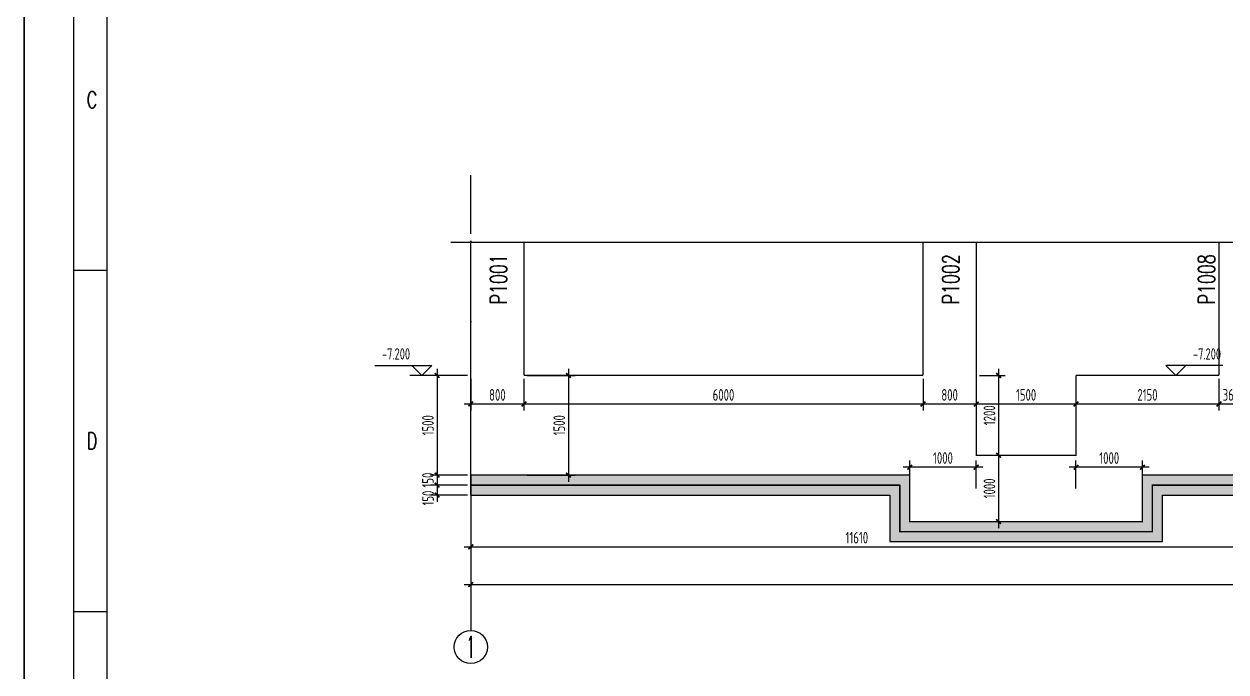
# Model space of a CAD drawing. Extents: x 214073 to 274589, y -287361 to -130190.
# Drawn here: x 215139 to 233211, y -267247 to -257501 of the extents above; entities that cross this region are included whole.
import ezdxf
from ezdxf.enums import TextEntityAlignment as Align

# ---------------------------------------------------------------- set-up
doc = ezdxf.new("R2010")
doc.units = 0
doc.header["$LTSCALE"] = 500
doc.header["$MEASUREMENT"] = 0
doc.linetypes.add('DOTE', pattern=[2.42, 2, -0.2, 0.02, -0.2])
doc.layers.get('0').update_dxf_attribs({"linetype": 'CONTINUOUS'})
doc.layers.get('Defpoints').update_dxf_attribs({"linetype": 'CONTINUOUS'})
for name, color, linetype in [('1_3PR_CIVI_D', 7, 'CONTINUOUS'), ('1_3PR_CIVI_E', 7, 'CONTINUOUS'), ('AXIS', 3, 'CONTINUOUS'), ('AXIS_TEXT', 7, 'CONTINUOUS'), ('PRDWWP_CenterLine', 7, 'CONTINUOUS'), ('垫层', 7, 'CONTINUOUS')]:
    doc.layers.add(name, color=color, linetype=linetype)
doc.layers.add('_TSZ_PLOT_MARK', color=1, linetype='CONTINUOUS', plot=False)
doc.styles.add('_TCH_AXIS', font='complex_.ttf', dxfattribs={"bigfont": 'GBCBIG'})
doc.styles.add('COMPLEX', font='COMPLEX')
doc.styles.add('HZ', font='romans.shx', dxfattribs={"width": 0.7, "bigfont": 'hz.shx'})
doc.styles.add('romand', font='romand.shx', dxfattribs={"width": 0.7, "height": 200, "bigfont": 'OCHINESE.shx'})
doc.styles.add('TSSD_Label', font='Tssdeng.shx', dxfattribs={"width": 0.7, "bigfont": 'hztxt.shx'})
doc.styles.add('TSSD_Rein', font='Tssdeng.shx', dxfattribs={"width": 0.7, "bigfont": 'hztxt.shx'})
doc.dimstyles.new('_TCH_ARCH&&100', dxfattribs={"dimtxt": 175, "dimasz": 50, "dimexe": 100, "dimexo": 50, "dimgap": 50, "dimtad": 1, "dimdec": 0, "dimtxsty": 'TSSD_Rein', "dimblk": 'ARCHTICK', "dimcen": 2.5, "dimdle": 100, "dimclrd": 3, "dimclrt": 7, "dimazin": 2, "dimtfac": 1, "dimtdec": 0, "dimtix": 1, "dimtmove": 2, "dimatfit": 3, "dimarcsym": 0})

# ---------------------------------------------------------------- blocks, each defined once
blk = doc.blocks.new('_AXISO')
blk.add_circle((0, 0), 0.5)
at = {"layer": 'AXIS_TEXT', "style": 'COMPLEX', "width": 1.041667}
blk.add_attdef('A', text='', height=0.56, dxfattribs=at).set_placement((-0.25, -0.28), (0.25, -0.28), align=Align.FIT)
blk = doc.blocks.new('_ArchTick')
at = {"color": 0, "const_width": 0.5}
blk.add_lwpolyline([(-0.71, -0.71), (0.71, 0.71)], dxfattribs=at)
blk = doc.blocks.new('*D2664')
at = {"layer": '1_3PR_CIVI_E', "color": 0, "linetype": 'ByBlock', "lineweight": -2, "transparency": 16777216}
for p, q in [((221856, -264336), (221856, -266033)), ((250856, -264336), (250856, -266033))]:
    blk.add_line(p, q, dxfattribs=at)
at = {"layer": '1_3PR_CIVI_E', "color": 3, "linetype": 'ByBlock', "lineweight": -2, "transparency": 16777216}
blk.add_line((221756, -265933), (250956, -265933), dxfattribs=at)
at = {"layer": 'Defpoints', "color": 0, "linetype": 'ByBlock', "transparency": 16777216}
for p in [(221856, -264286), (250856, -264286), (250856, -265933)]:
    blk.add_point(p, dxfattribs=at)
at = {"layer": '1_3PR_CIVI_E', "color": 3, "linetype": 'ByBlock', "lineweight": -2, "transparency": 16777216, "xscale": 50, "yscale": 50, "zscale": 50, "rotation": 180}
blk.add_blockref('_ArchTick', (221856, -265933), dxfattribs=at)
at = {"layer": '1_3PR_CIVI_E', "color": 3, "linetype": 'ByBlock', "lineweight": -2, "transparency": 16777216, "xscale": 50, "yscale": 50, "zscale": 50}
blk.add_blockref('_ArchTick', (250856, -265933), dxfattribs=at)
at = {"layer": '1_3PR_CIVI_E', "color": 7, "linetype": 'ByBlock', "transparency": 16777216, "insert": (236356, -265796), "char_height": 175, "attachment_point": 5, "style": 'TSSD_Rein'}
blk.add_mtext('\\A1;29000', dxfattribs=at)
blk = doc.blocks.new('*D2665')
at = {"layer": '1_3PR_CIVI_E', "color": 0, "linetype": 'ByBlock', "lineweight": -2, "transparency": 16777216}
for p, q in [((221856, -264336), (221856, -265464)), ((233466, -264336), (233466, -265464))]:
    blk.add_line(p, q, dxfattribs=at)
at = {"layer": '1_3PR_CIVI_E', "color": 3, "linetype": 'ByBlock', "lineweight": -2, "transparency": 16777216}
blk.add_line((221756, -265364), (233566, -265364), dxfattribs=at)
at = {"layer": 'Defpoints', "color": 0, "linetype": 'ByBlock', "transparency": 16777216}
for p in [(221856, -264286), (233466, -264286), (233466, -265364)]:
    blk.add_point(p, dxfattribs=at)
at = {"layer": '1_3PR_CIVI_E', "color": 3, "linetype": 'ByBlock', "lineweight": -2, "transparency": 16777216, "xscale": 50, "yscale": 50, "zscale": 50, "rotation": 180}
blk.add_blockref('_ArchTick', (221856, -265364), dxfattribs=at)
at = {"layer": '1_3PR_CIVI_E', "color": 3, "linetype": 'ByBlock', "lineweight": -2, "transparency": 16777216, "xscale": 50, "yscale": 50, "zscale": 50}
blk.add_blockref('_ArchTick', (233466, -265364), dxfattribs=at)
at = {"layer": '1_3PR_CIVI_E', "color": 7, "linetype": 'ByBlock', "transparency": 16777216, "insert": (227661, -265227), "char_height": 175, "attachment_point": 5, "style": 'TSSD_Rein'}
blk.add_mtext('\\A1;11610', dxfattribs=at)
blk = doc.blocks.new('*D2668')
at = {"layer": '1_3PR_CIVI_E', "color": 0, "linetype": 'ByBlock', "lineweight": -2, "transparency": 16777216}
for p, q in [((222656, -262836), (222656, -263316)), ((228656, -262836), (228656, -263316))]:
    blk.add_line(p, q, dxfattribs=at)
at = {"layer": '1_3PR_CIVI_E', "color": 3, "linetype": 'ByBlock', "lineweight": -2, "transparency": 16777216}
blk.add_line((222556, -263216), (228756, -263216), dxfattribs=at)
at = {"layer": 'Defpoints', "color": 0, "linetype": 'ByBlock', "transparency": 16777216}
for p in [(222656, -262786), (228656, -262786), (228656, -263216)]:
    blk.add_point(p, dxfattribs=at)
at = {"layer": '1_3PR_CIVI_E', "color": 3, "linetype": 'ByBlock', "lineweight": -2, "transparency": 16777216, "xscale": 50, "yscale": 50, "zscale": 50, "rotation": 180}
blk.add_blockref('_ArchTick', (222656, -263216), dxfattribs=at)
at = {"layer": '1_3PR_CIVI_E', "color": 3, "linetype": 'ByBlock', "lineweight": -2, "transparency": 16777216, "xscale": 50, "yscale": 50, "zscale": 50}
blk.add_blockref('_ArchTick', (228656, -263216), dxfattribs=at)
at = {"layer": '1_3PR_CIVI_E', "color": 7, "linetype": 'ByBlock', "transparency": 16777216, "insert": (225656, -263079), "char_height": 175, "attachment_point": 5, "style": 'TSSD_Rein'}
blk.add_mtext('\\A1;6000', dxfattribs=at)
blk = doc.blocks.new('*D2669')
at = {"layer": '1_3PR_CIVI_E', "color": 0, "linetype": 'ByBlock', "lineweight": -2, "transparency": 16777216}
for p, q in [((228656, -262836), (228656, -263316)), ((229456, -262836), (229456, -263316))]:
    blk.add_line(p, q, dxfattribs=at)
at = {"layer": '1_3PR_CIVI_E', "color": 3, "linetype": 'ByBlock', "lineweight": -2, "transparency": 16777216}
blk.add_line((228556, -263216), (229556, -263216), dxfattribs=at)
at = {"layer": 'Defpoints', "color": 0, "linetype": 'ByBlock', "transparency": 16777216}
for p in [(228656, -262786), (229456, -262786), (229456, -263216)]:
    blk.add_point(p, dxfattribs=at)
at = {"layer": '1_3PR_CIVI_E', "color": 3, "linetype": 'ByBlock', "lineweight": -2, "transparency": 16777216, "xscale": 50, "yscale": 50, "zscale": 50, "rotation": 180}
blk.add_blockref('_ArchTick', (228656, -263216), dxfattribs=at)
at = {"layer": '1_3PR_CIVI_E', "color": 3, "linetype": 'ByBlock', "lineweight": -2, "transparency": 16777216, "xscale": 50, "yscale": 50, "zscale": 50}
blk.add_blockref('_ArchTick', (229456, -263216), dxfattribs=at)
at = {"layer": '1_3PR_CIVI_E', "color": 7, "linetype": 'ByBlock', "transparency": 16777216, "insert": (229056, -263079), "char_height": 175, "attachment_point": 5, "style": 'TSSD_Rein'}
blk.add_mtext('\\A1;800', dxfattribs=at)
blk = doc.blocks.new('*D2670')
at = {"layer": '1_3PR_CIVI_E', "color": 0, "linetype": 'ByBlock', "lineweight": -2, "transparency": 16777216}
for p, q in [((229456, -262836), (229456, -263316)), ((230956, -262836), (230956, -263316))]:
    blk.add_line(p, q, dxfattribs=at)
at = {"layer": '1_3PR_CIVI_E', "color": 3, "linetype": 'ByBlock', "lineweight": -2, "transparency": 16777216}
blk.add_line((229356, -263216), (231056, -263216), dxfattribs=at)
at = {"layer": 'Defpoints', "color": 0, "linetype": 'ByBlock', "transparency": 16777216}
for p in [(229456, -262786), (230956, -262786), (230956, -263216)]:
    blk.add_point(p, dxfattribs=at)
at = {"layer": '1_3PR_CIVI_E', "color": 3, "linetype": 'ByBlock', "lineweight": -2, "transparency": 16777216, "xscale": 50, "yscale": 50, "zscale": 50, "rotation": 180}
blk.add_blockref('_ArchTick', (229456, -263216), dxfattribs=at)
at = {"layer": '1_3PR_CIVI_E', "color": 3, "linetype": 'ByBlock', "lineweight": -2, "transparency": 16777216, "xscale": 50, "yscale": 50, "zscale": 50}
blk.add_blockref('_ArchTick', (230956, -263216), dxfattribs=at)
at = {"layer": '1_3PR_CIVI_E', "color": 7, "linetype": 'ByBlock', "transparency": 16777216, "insert": (230206, -263079), "char_height": 175, "attachment_point": 5, "style": 'TSSD_Rein'}
blk.add_mtext('\\A1;1500', dxfattribs=at)
blk = doc.blocks.new('*D2678')
at = {"layer": '1_3PR_CIVI_E', "color": 3, "linetype": 'ByBlock', "lineweight": -2, "transparency": 16777216}
blk.add_line((223324, -262686), (223324, -264386), dxfattribs=at)
at = {"layer": '1_3PR_CIVI_E', "color": 0, "linetype": 'ByBlock', "lineweight": -2, "transparency": 16777216}
for p, q in [((222706, -262786), (223424, -262786)), ((222706, -264286), (223424, -264286))]:
    blk.add_line(p, q, dxfattribs=at)
at = {"layer": 'Defpoints', "color": 0, "linetype": 'ByBlock', "transparency": 16777216}
for p in [(222656, -262786), (222656, -264286), (223324, -264286)]:
    blk.add_point(p, dxfattribs=at)
at = {"layer": '1_3PR_CIVI_E', "color": 3, "linetype": 'ByBlock', "lineweight": -2, "transparency": 16777216, "xscale": 50, "yscale": 50, "zscale": 50}
for p, rotation in [((223324, -262786), 90), ((223324, -264286), 270)]:
    blk.add_blockref('_ArchTick', p, dxfattribs=dict(at, rotation=rotation))
at = {"layer": '1_3PR_CIVI_E', "color": 7, "linetype": 'ByBlock', "transparency": 16777216, "insert": (223186, -263536), "char_height": 175, "attachment_point": 5, "rotation": 90, "style": 'TSSD_Rein'}
blk.add_mtext('\\A1;1500', dxfattribs=at)
blk = doc.blocks.new('*D2680')
at = {"layer": '1_3PR_CIVI_E', "color": 0, "linetype": 'ByBlock', "lineweight": -2, "transparency": 16777216}
for p, q in [((230956, -262836), (230956, -263316)), ((233106, -262836), (233106, -263316))]:
    blk.add_line(p, q, dxfattribs=at)
at = {"layer": '1_3PR_CIVI_E', "color": 3, "linetype": 'ByBlock', "lineweight": -2, "transparency": 16777216}
blk.add_line((230856, -263216), (233206, -263216), dxfattribs=at)
at = {"layer": 'Defpoints', "color": 0, "linetype": 'ByBlock', "transparency": 16777216}
for p in [(230956, -262786), (233106, -262786), (233106, -263216)]:
    blk.add_point(p, dxfattribs=at)
at = {"layer": '1_3PR_CIVI_E', "color": 3, "linetype": 'ByBlock', "lineweight": -2, "transparency": 16777216, "xscale": 50, "yscale": 50, "zscale": 50, "rotation": 180}
blk.add_blockref('_ArchTick', (230956, -263216), dxfattribs=at)
at = {"layer": '1_3PR_CIVI_E', "color": 3, "linetype": 'ByBlock', "lineweight": -2, "transparency": 16777216, "xscale": 50, "yscale": 50, "zscale": 50}
blk.add_blockref('_ArchTick', (233106, -263216), dxfattribs=at)
at = {"layer": '1_3PR_CIVI_E', "color": 7, "linetype": 'ByBlock', "transparency": 16777216, "insert": (232031, -263079), "char_height": 175, "attachment_point": 5, "style": 'TSSD_Rein'}
blk.add_mtext('\\A1;2150', dxfattribs=at)
blk = doc.blocks.new('*D2683')
at = {"layer": '1_3PR_CIVI_E', "color": 0, "linetype": 'ByBlock', "lineweight": -2, "transparency": 16777216}
for p, q in [((221856, -262836), (221856, -263316)), ((222656, -262836), (222656, -263316))]:
    blk.add_line(p, q, dxfattribs=at)
at = {"layer": '1_3PR_CIVI_E', "color": 3, "linetype": 'ByBlock', "lineweight": -2, "transparency": 16777216}
blk.add_line((221756, -263216), (222756, -263216), dxfattribs=at)
at = {"layer": 'Defpoints', "color": 0, "linetype": 'ByBlock', "transparency": 16777216}
for p in [(221856, -262786), (222656, -262786), (222656, -263216)]:
    blk.add_point(p, dxfattribs=at)
at = {"layer": '1_3PR_CIVI_E', "color": 3, "linetype": 'ByBlock', "lineweight": -2, "transparency": 16777216, "xscale": 50, "yscale": 50, "zscale": 50, "rotation": 180}
blk.add_blockref('_ArchTick', (221856, -263216), dxfattribs=at)
at = {"layer": '1_3PR_CIVI_E', "color": 3, "linetype": 'ByBlock', "lineweight": -2, "transparency": 16777216, "xscale": 50, "yscale": 50, "zscale": 50}
blk.add_blockref('_ArchTick', (222656, -263216), dxfattribs=at)
at = {"layer": '1_3PR_CIVI_E', "color": 7, "linetype": 'ByBlock', "transparency": 16777216, "insert": (222256, -263079), "char_height": 175, "attachment_point": 5, "style": 'TSSD_Rein'}
blk.add_mtext('\\A1;800', dxfattribs=at)
blk = doc.blocks.new('*D2693')
at = {"layer": '1_3PR_CIVI_E', "color": 3, "linetype": 'ByBlock', "lineweight": -2, "transparency": 16777216}
blk.add_line((221350, -262686), (221350, -264386), dxfattribs=at)
at = {"layer": '1_3PR_CIVI_E', "color": 0, "linetype": 'ByBlock', "lineweight": -2, "transparency": 16777216}
for p, q in [((221806, -262786), (221250, -262786)), ((221806, -264286), (221250, -264286))]:
    blk.add_line(p, q, dxfattribs=at)
at = {"layer": 'Defpoints', "color": 0, "linetype": 'ByBlock', "transparency": 16777216}
for p in [(221856, -262786), (221350, -264286), (221856, -264286)]:
    blk.add_point(p, dxfattribs=at)
at = {"layer": '1_3PR_CIVI_E', "color": 3, "linetype": 'ByBlock', "lineweight": -2, "transparency": 16777216, "xscale": 50, "yscale": 50, "zscale": 50}
for p, rotation in [((221350, -262786), 90), ((221350, -264286), 270)]:
    blk.add_blockref('_ArchTick', p, dxfattribs=dict(at, rotation=rotation))
at = {"layer": '1_3PR_CIVI_E', "color": 7, "linetype": 'ByBlock', "transparency": 16777216, "insert": (221212, -263536), "char_height": 175, "attachment_point": 5, "rotation": 90, "style": 'TSSD_Rein'}
blk.add_mtext('\\A1;1500', dxfattribs=at)
blk = doc.blocks.new('*D2694')
at = {"layer": '1_3PR_CIVI_E', "color": 0, "linetype": 'ByBlock', "lineweight": -2, "transparency": 16777216}
for p, q in [((221806, -264286), (221250, -264286)), ((221806, -264436), (221250, -264436))]:
    blk.add_line(p, q, dxfattribs=at)
at = {"layer": '1_3PR_CIVI_E', "color": 3, "linetype": 'ByBlock', "lineweight": -2, "transparency": 16777216}
for p, q in [((221350, -264286), (221350, -264236)), ((221350, -264286), (221350, -264436)), ((221350, -264436), (221350, -264486))]:
    blk.add_line(p, q, dxfattribs=at)
at = {"layer": 'Defpoints', "color": 0, "linetype": 'ByBlock', "transparency": 16777216}
for p in [(221856, -264286), (221350, -264436), (221856, -264436)]:
    blk.add_point(p, dxfattribs=at)
at = {"layer": '1_3PR_CIVI_E', "color": 3, "linetype": 'ByBlock', "lineweight": -2, "transparency": 16777216, "xscale": 50, "yscale": 50, "zscale": 50}
for p, rotation in [((221350, -264286), 270), ((221350, -264436), 90)]:
    blk.add_blockref('_ArchTick', p, dxfattribs=dict(at, rotation=rotation))
at = {"layer": '1_3PR_CIVI_E', "color": 7, "linetype": 'ByBlock', "transparency": 16777216, "insert": (221212, -264361), "char_height": 175, "attachment_point": 5, "rotation": 90, "style": 'TSSD_Rein'}
blk.add_mtext('\\A1;150', dxfattribs=at)
blk = doc.blocks.new('*D2695')
at = {"layer": '1_3PR_CIVI_E', "color": 3, "linetype": 'ByBlock', "lineweight": -2, "transparency": 16777216}
blk.add_line((221350, -264336), (221350, -264686), dxfattribs=at)
at = {"layer": '1_3PR_CIVI_E', "color": 0, "linetype": 'ByBlock', "lineweight": -2, "transparency": 16777216}
for p, q in [((221806, -264436), (221250, -264436)), ((221806, -264586), (221250, -264586))]:
    blk.add_line(p, q, dxfattribs=at)
at = {"layer": 'Defpoints', "color": 0, "linetype": 'ByBlock', "transparency": 16777216}
for p in [(221856, -264436), (221350, -264586), (221856, -264586)]:
    blk.add_point(p, dxfattribs=at)
at = {"layer": '1_3PR_CIVI_E', "color": 3, "linetype": 'ByBlock', "lineweight": -2, "transparency": 16777216, "xscale": 50, "yscale": 50, "zscale": 50}
for p, rotation in [((221350, -264436), 90), ((221350, -264586), 270)]:
    blk.add_blockref('_ArchTick', p, dxfattribs=dict(at, rotation=rotation))
at = {"layer": '1_3PR_CIVI_E', "color": 7, "linetype": 'ByBlock', "transparency": 16777216, "insert": (221214, -264631), "char_height": 175, "attachment_point": 5, "rotation": 90, "style": 'TSSD_Rein'}
blk.add_mtext('\\A1;150', dxfattribs=at)
blk = doc.blocks.new('*D2698')
at = {"layer": '1_3PR_CIVI_E', "color": 0, "linetype": 'ByBlock', "lineweight": -2, "transparency": 16777216}
for p, q in [((233106, -262836), (233106, -263316)), ((233466, -262836), (233466, -263316))]:
    blk.add_line(p, q, dxfattribs=at)
at = {"layer": '1_3PR_CIVI_E', "color": 3, "linetype": 'ByBlock', "lineweight": -2, "transparency": 16777216}
blk.add_line((233006, -263216), (233566, -263216), dxfattribs=at)
at = {"layer": 'Defpoints', "color": 0, "linetype": 'ByBlock', "transparency": 16777216}
for p in [(233106, -262786), (233466, -262786), (233466, -263216)]:
    blk.add_point(p, dxfattribs=at)
at = {"layer": '1_3PR_CIVI_E', "color": 3, "linetype": 'ByBlock', "lineweight": -2, "transparency": 16777216, "xscale": 50, "yscale": 50, "zscale": 50, "rotation": 180}
blk.add_blockref('_ArchTick', (233106, -263216), dxfattribs=at)
at = {"layer": '1_3PR_CIVI_E', "color": 3, "linetype": 'ByBlock', "lineweight": -2, "transparency": 16777216, "xscale": 50, "yscale": 50, "zscale": 50}
blk.add_blockref('_ArchTick', (233466, -263216), dxfattribs=at)
at = {"layer": '1_3PR_CIVI_E', "color": 7, "linetype": 'ByBlock', "transparency": 16777216, "insert": (233286, -263079), "char_height": 175, "attachment_point": 5, "style": 'TSSD_Rein'}
blk.add_mtext('\\A1;360', dxfattribs=at)
blk = doc.blocks.new('*D2707')
at = {"layer": '1_3PR_CIVI_E', "color": 0, "linetype": 'ByBlock', "lineweight": -2, "transparency": 16777216}
for p, q in [((229506, -263986), (229892, -263986)), ((229506, -264986), (229892, -264986))]:
    blk.add_line(p, q, dxfattribs=at)
at = {"layer": '1_3PR_CIVI_E', "color": 3, "linetype": 'ByBlock', "lineweight": -2, "transparency": 16777216}
blk.add_line((229792, -263886), (229792, -265086), dxfattribs=at)
at = {"layer": 'Defpoints', "color": 0, "linetype": 'ByBlock', "transparency": 16777216}
for p in [(229456, -263986), (229456, -264986), (229792, -264986)]:
    blk.add_point(p, dxfattribs=at)
at = {"layer": '1_3PR_CIVI_E', "color": 3, "linetype": 'ByBlock', "lineweight": -2, "transparency": 16777216, "xscale": 50, "yscale": 50, "zscale": 50}
for p, rotation in [((229792, -263986), 90), ((229792, -264986), 270)]:
    blk.add_blockref('_ArchTick', p, dxfattribs=dict(at, rotation=rotation))
at = {"layer": '1_3PR_CIVI_E', "color": 7, "linetype": 'ByBlock', "transparency": 16777216, "insert": (229655, -264486), "char_height": 175, "attachment_point": 5, "rotation": 90, "style": 'TSSD_Rein'}
blk.add_mtext('\\A1;1000', dxfattribs=at)
blk = doc.blocks.new('*D2708')
at = {"layer": '1_3PR_CIVI_E', "color": 3, "linetype": 'ByBlock', "lineweight": -2, "transparency": 16777216}
blk.add_line((229792, -262686), (229792, -264086), dxfattribs=at)
at = {"layer": '1_3PR_CIVI_E', "color": 0, "linetype": 'ByBlock', "lineweight": -2, "transparency": 16777216}
for p, q in [((229506, -262786), (229892, -262786)), ((229506, -263986), (229892, -263986))]:
    blk.add_line(p, q, dxfattribs=at)
at = {"layer": 'Defpoints', "color": 0, "linetype": 'ByBlock', "transparency": 16777216}
for p in [(229456, -262786), (229456, -263986), (229792, -263986)]:
    blk.add_point(p, dxfattribs=at)
at = {"layer": '1_3PR_CIVI_E', "color": 3, "linetype": 'ByBlock', "lineweight": -2, "transparency": 16777216, "xscale": 50, "yscale": 50, "zscale": 50}
for p, rotation in [((229792, -262786), 90), ((229792, -263986), 270)]:
    blk.add_blockref('_ArchTick', p, dxfattribs=dict(at, rotation=rotation))
at = {"layer": '1_3PR_CIVI_E', "color": 7, "linetype": 'ByBlock', "transparency": 16777216, "insert": (229655, -263386), "char_height": 175, "attachment_point": 5, "rotation": 90, "style": 'TSSD_Rein'}
blk.add_mtext('\\A1;1200', dxfattribs=at)
blk = doc.blocks.new('*D2718')
at = {"layer": '1_3PR_CIVI_E', "color": 3, "linetype": 'ByBlock', "lineweight": -2, "transparency": 16777216}
blk.add_line((232056, -264167), (230856, -264167), dxfattribs=at)
at = {"layer": '1_3PR_CIVI_E', "color": 0, "linetype": 'ByBlock', "lineweight": -2, "transparency": 16777216}
for p, q in [((230956, -264486), (230956, -264067)), ((231956, -264486), (231956, -264067))]:
    blk.add_line(p, q, dxfattribs=at)
at = {"layer": 'Defpoints', "color": 0, "linetype": 'ByBlock', "transparency": 16777216}
for p in [(230956, -264167), (230956, -264536), (231956, -264536)]:
    blk.add_point(p, dxfattribs=at)
at = {"layer": '1_3PR_CIVI_E', "color": 3, "linetype": 'ByBlock', "lineweight": -2, "transparency": 16777216, "xscale": 50, "yscale": 50, "zscale": 50, "rotation": 180}
blk.add_blockref('_ArchTick', (230956, -264167), dxfattribs=at)
at = {"layer": '1_3PR_CIVI_E', "color": 3, "linetype": 'ByBlock', "lineweight": -2, "transparency": 16777216, "xscale": 50, "yscale": 50, "zscale": 50}
blk.add_blockref('_ArchTick', (231956, -264167), dxfattribs=at)
at = {"layer": '1_3PR_CIVI_E', "color": 7, "linetype": 'ByBlock', "transparency": 16777216, "insert": (231456, -264029), "char_height": 175, "attachment_point": 5, "style": 'TSSD_Rein'}
blk.add_mtext('\\A1;1000', dxfattribs=at)
blk = doc.blocks.new('*D2719')
at = {"layer": '1_3PR_CIVI_E', "color": 3, "linetype": 'ByBlock', "lineweight": -2, "transparency": 16777216}
blk.add_line((229556, -264167), (228356, -264167), dxfattribs=at)
at = {"layer": '1_3PR_CIVI_E', "color": 0, "linetype": 'ByBlock', "lineweight": -2, "transparency": 16777216}
for p, q in [((228456, -264486), (228456, -264067)), ((229456, -264486), (229456, -264067))]:
    blk.add_line(p, q, dxfattribs=at)
at = {"layer": 'Defpoints', "color": 0, "linetype": 'ByBlock', "transparency": 16777216}
for p in [(228456, -264167), (228456, -264536), (229456, -264536)]:
    blk.add_point(p, dxfattribs=at)
at = {"layer": '1_3PR_CIVI_E', "color": 3, "linetype": 'ByBlock', "lineweight": -2, "transparency": 16777216, "xscale": 50, "yscale": 50, "zscale": 50, "rotation": 180}
blk.add_blockref('_ArchTick', (228456, -264167), dxfattribs=at)
at = {"layer": '1_3PR_CIVI_E', "color": 3, "linetype": 'ByBlock', "lineweight": -2, "transparency": 16777216, "xscale": 50, "yscale": 50, "zscale": 50}
blk.add_blockref('_ArchTick', (229456, -264167), dxfattribs=at)
at = {"layer": '1_3PR_CIVI_E', "color": 7, "linetype": 'ByBlock', "transparency": 16777216, "insert": (228956, -264029), "char_height": 175, "attachment_point": 5, "style": 'TSSD_Rein'}
blk.add_mtext('\\A1;1000', dxfattribs=at)

msp = doc.modelspace()

# ---------------------------------------------------------------- hatches: boundary and pattern name
at = {"layer": '垫层'}
h = msp.add_hatch(dxfattribs=at)
h.set_pattern_fill('AR-CONC', color=256, scale=50, style=0)
h.set_pattern_definition([(50, (133916.93, -1413.23), (358.6301, -31.37607), [37.5, -412.5]), (355, (133916.93, -1413.23), (-69.37567, 376.09607), [30, -330]), (100.4514, (133946.82, -1415.85), (289.2547, 344.71977), [31.8701, -350.57106]), (46.1842, (133916.93, -1313.23), (533.6205, -82.7595), [56.25, -618.75]), (96.6356, (133961.4, -1320.13), (467.33135, 487.0589), [47.8051, -525.8565]), (351.1842, (133916.93, -1313.23), (467.331, 487.0593), [45, -495]), (21, (133966.93, -1338.23), (298.45353, -201.30945), [37.5, -412.5]), (326, (133966.93, -1338.23), (121.65767, 362.575), [30, -330]), (71.4514, (133991.8, -1355), (420.1113, 161.26525), [31.8701, -350.57106]), (37.5, (133916.93, -1413.23), (6.07993, 166.446927), [0, -326, 0, -335, 0, -331.25]), (7.5, (133916.93, -1413.23), (131.53477, 197.20586), [0, -191, 0, -318.5, 0, -126.25]), (327.5, (133805.43, -1413.23), (266.91122, -11.277436), [0, -125, 0, -390, 0, -517.5]), (317.5, (133755.43, -1413.23), (291.59308, 50.0525), [0, -162.5, 0, -259, 0, -367.5])])
h.paths.add_polyline_path([(228456.2, -264286.2), (221856.2, -264286.2), (221856.2, -264436.2), (228306.2, -264436.2), (228306.2, -265136.2), (232106.2, -265136.2), (232106.2, -264436.2), (240606.2, -264436.2), (240606.2, -265136.2), (244406.2, -265136.2), (244406.2, -264436.2), (250856.2, -264436.2), (250856.2, -264286.2), (244256.2, -264286.2), (244256.2, -264986.2), (240756.2, -264986.2), (240756.2, -264286.2), (231956.2, -264286.2), (231956.2, -264986.2), (228456.2, -264986.2)])
h.paths.add_polyline_path([(228306.2, -264436.2), (221856.2, -264436.2), (221856.2, -264586.2), (228156.2, -264586.2), (228156.2, -265286.2), (232256.2, -265286.2), (232256.2, -264586.2), (240456.2, -264586.2), (240456.2, -265286.2), (244556.2, -265286.2), (244556.2, -264586.2), (250856.2, -264586.2), (250856.2, -264436.2), (244406.2, -264436.2), (244406.2, -265136.2), (240606.2, -265136.2), (240606.2, -264436.2), (232106.2, -264436.2), (232106.2, -265136.2), (228306.2, -265136.2)])

# ---------------------------------------------------------------- linework, layer by layer
at = {"color": 4, "flags": 128}
msp.add_lwpolyline([(215139.2, -287361.2), (215139.2, -245311.2)], dxfattribs=at)
at = {"color": 4}
msp.add_lwpolyline([(215889.2, -276429.9), (215889.2, -245311.2)], dxfattribs=at)
msp.add_lwpolyline([(216389.2, -245811.2), (274085.2, -245811.2), (274085.2, -286861.2), (216389.2, -286861.2)], close=True)
at = {"flags": 128}
for points in [[(215889.2, -261205), (216389.2, -261205)], [(215889.2, -266336.2), (216389.2, -266336.2)]]:
    msp.add_lwpolyline(points, dxfattribs=at)
at = {"layer": '1_3PR_CIVI_D', "color": 1, "const_width": 20}
for points in [[(221856.2, -264286.2), (221856.2, -260786.2)], [(222656.2, -262786.2), (222656.2, -260786.2)], [(228656.2, -260786.2), (228656.2, -262786.2)], [(229456.2, -262786.2), (229456.2, -260786.2)], [(233106.2, -260786.2), (233106.2, -262786.2)], [(222656.2, -262786.2), (228656.2, -262786.2)], [(230956.2, -262786.2), (230956.2, -263986.2), (229456.2, -263986.2), (229456.2, -262786.2)], [(230956.2, -262786.2), (233106.2, -262786.2)], [(221856.2, -264286.2), (228456.2, -264286.2)], [(228456.2, -264286.2), (228456.2, -264986.2), (231956.2, -264986.2), (231956.2, -264286.2)], [(231956.2, -264286.2), (240756.2, -264286.2)]]:
    msp.add_lwpolyline(points, dxfattribs=at)
at = {"layer": '1_3PR_CIVI_E', "color": 6, "linetype": 'DOTE'}
msp.add_line((221856.2, -264286.2), (221856.2, -259774.9), dxfattribs=at)
at = {"layer": '1_3PR_CIVI_E', "color": 0, "linetype": 'ByBlock'}
for p, q in [((220415, -262636.2), (221270, -262636.2)), ((221120, -262786.2), (220970, -262636.2)), ((221120, -262786.2), (221270, -262636.2)), ((232458, -262786.2), (232308, -262636.2)), ((233163, -262636.2), (232308, -262636.2)), ((232458, -262786.2), (232608, -262636.2)), ((221302.2, -262786.2), (220937.8, -262786.2))]:
    msp.add_line(p, q, dxfattribs=at)
at = {"layer": '1_3PR_CIVI_E', "color": 0}
msp.add_lwpolyline([(251156.2, -260786.2), (236486.2, -260786.2), (236416.2, -261006.2), (236296.2, -260566.2), (236226.2, -260786.2), (221556.2, -260786.2)], dxfattribs=at)
at = {"layer": '_TSZ_PLOT_MARK'}
msp.add_lwpolyline([(215139.2, -287361.2), (274589.2, -287361.2), (274589.2, -245311.2), (215139.2, -245311.2)], close=True, dxfattribs=at)
msp.add_lwpolyline([(215139.2, -287361.2), (274589.2, -287361.2), (274589.2, -245311.2), (215139.2, -245311.2)], close=True, dxfattribs=at)
msp.add_lwpolyline([(215139.2, -287361.2), (274589.2, -287361.2), (274589.2, -245311.2), (215139.2, -245311.2)], close=True, dxfattribs=at)
at = {"layer": 'AXIS'}
msp.add_line((221856.2, -264286.2), (221856.2, -266621.4), dxfattribs=at)
at = {"layer": 'PRDWWP_CenterLine', "color": 2}
msp.add_lwpolyline([(215139.2, -245311.2), (274589.2, -245311.2), (274589.2, -287361.2), (215139.2, -287361.2)], close=True, dxfattribs=at)
at = {"layer": '垫层'}
for p, q in [((221856.2, -264586.2), (221856.2, -264286.2)), ((221856.2, -264436.2), (228306.2, -264436.2)), ((232106.2, -264436.2), (240606.2, -264436.2)), ((221856.2, -264586.2), (228156.2, -264586.2)), ((232256.2, -264586.2), (240456.2, -264586.2))]:
    msp.add_line(p, q, dxfattribs=at)
at = {"layer": '垫层', "const_width": 20}
msp.add_lwpolyline([(221856.2, -264436.2), (228306.2, -264436.2), (228306.2, -265136.2), (232106.2, -265136.2), (232106.2, -264436.2), (240606.2, -264436.2), (240606.2, -265136.2), (244406.2, -265136.2), (244406.2, -264436.2), (250856.2, -264436.2)], dxfattribs=at)
at = {"layer": '垫层'}
for points in [[(228306.2, -264436.2), (228306.2, -265136.2), (232106.2, -265136.2), (232106.2, -264436.2)], [(228156.2, -264586.2), (228156.2, -265286.2), (232256.2, -265286.2), (232256.2, -264586.2)]]:
    msp.add_lwpolyline(points, dxfattribs=at)

# ---------------------------------------------------------------- block references
at = {"layer": 'AXIS'}
ref = msp.add_blockref('_AXISO', (221856.2, -266871.4), dxfattribs=dict(at, xscale=500, yscale=500, zscale=500))
ref.add_attrib('A', '1', dxfattribs={"layer": 'AXIS_TEXT', "height": 321.7, "style": '_TCH_AXIS', "width": 0.594894}).set_placement((221787.2, -267032.3), (221925.1, -267032.3), align=Align.FIT)

# ---------------------------------------------------------------- texts
at = {"color": 0, "style": 'HZ', "width": 0.7}
for s, p in [('C', (216081.9, -258764.7)), ('D', (216081.9, -263895.9))]:
    msp.add_text(s, height=250, dxfattribs=at).set_placement(p)
at = {"layer": '1_3PR_CIVI_E', "color": 7, "style": 'romand', "width": 0.7}
for s, p in [('P1001', (222398.8, -261720.8)), ('P1002', (229198.8, -261720.8)), ('P1008', (233044.7, -261720.8))]:
    msp.add_text(s, height=250, rotation=90, dxfattribs=at).set_placement(p)
at = {"layer": '1_3PR_CIVI_E', "color": 0, "linetype": 'ByBlock', "style": 'TSSD_Label', "width": 0.7}
for p in [(220943.8, -262599.1), (233137.6, -262599.1)]:
    msp.add_text('-7.200', height=170, dxfattribs=at).set_placement(p, align=Align.BOTTOM_RIGHT)

# ---------------------------------------------------------------- dimensions: what is measured, and where the dimension line sits
at = {"layer": '1_3PR_CIVI_E', "color": 3, "linetype": 'ByBlock'}
for base, p1, p2, picture, middle in [((221349.5, -264286.2), (221856.2, -262786.2), (221856.2, -264286.2), '*D2693', (221212, -263536.2)), ((223323.9, -264286.2), (222656.2, -262786.2), (222656.2, -264286.2), '*D2678', (223186.4, -263536.2)), ((229792.2, -263986.2), (229456.2, -262786.2), (229456.2, -263986.2), '*D2708', (229654.7, -263386.2)), ((229792.2, -264986.2), (229456.2, -263986.2), (229456.2, -264986.2), '*D2707', (229654.7, -264486.2)), ((221349.5, -264436.2), (221856.2, -264286.2), (221856.2, -264436.2), '*D2694', (221212, -264361.2))]:
    dim = msp.add_linear_dim(base=base, p1=p1, p2=p2, angle=90, dimstyle='_TCH_ARCH&&100', override={"dimfxl": 250}, dxfattribs=at)
    dim.commit()
    dim.dimension.update_dxf_attribs({"geometry": picture, "text_midpoint": middle})
for base, p1, p2, picture, middle in [((222656.2, -263216.4), (221856.2, -262786.2), (222656.2, -262786.2), '*D2683', (222256.2, -263078.9)), ((228656.2, -263216.4), (222656.2, -262786.2), (228656.2, -262786.2), '*D2668', (225656.2, -263078.9)), ((229456.2, -263216.4), (228656.2, -262786.2), (229456.2, -262786.2), '*D2669', (229056.2, -263078.9)), ((230956.2, -263216.4), (229456.2, -262786.2), (230956.2, -262786.2), '*D2670', (230206.2, -263078.9)), ((233106.2, -263216.4), (230956.2, -262786.2), (233106.2, -262786.2), '*D2680', (232031.2, -263078.9)), ((233466.2, -263216.4), (233106.2, -262786.2), (233466.2, -262786.2), '*D2698', (233286.2, -263078.9)), ((228456.2, -264166.5), (229456.2, -264536.2), (228456.2, -264536.2), '*D2719', (228956.2, -264029)), ((230956.2, -264166.5), (231956.2, -264536.2), (230956.2, -264536.2), '*D2718', (231456.2, -264029))]:
    dim = msp.add_linear_dim(base=base, p1=p1, p2=p2, dimstyle='_TCH_ARCH&&100', override={"dimfxl": 250}, dxfattribs=at)
    dim.commit()
    dim.dimension.update_dxf_attribs({"geometry": picture, "text_midpoint": middle})
dim = msp.add_linear_dim(base=(221349.5, -264586.2), p1=(221856.2, -264436.2), p2=(221856.2, -264586.2), angle=90, dimstyle='_TCH_ARCH&&100', override={"dimfxl": 250}, dxfattribs=at)
dim.commit()
dim.dimension.update_dxf_attribs({"geometry": '*D2695', "text_midpoint": (221213.8, -264631.5), "dimtype": 160})
for p2, distance, picture, middle in [((250856.2, -264286.2), -1646.9, '*D2664', (236356.2, -265795.6)), ((233466.2, -264286.2), -1077.9, '*D2665', (227661.2, -265226.6))]:
    dim = msp.add_aligned_dim(p1=(221856.2, -264286.2), p2=p2, distance=distance, dimstyle='_TCH_ARCH&&100', override={"dimfxl": 250}, dxfattribs=at)
    dim.commit()
    dim.dimension.update_dxf_attribs({"geometry": picture, "text_midpoint": middle})

doc.saveas('drawing.dxf')
